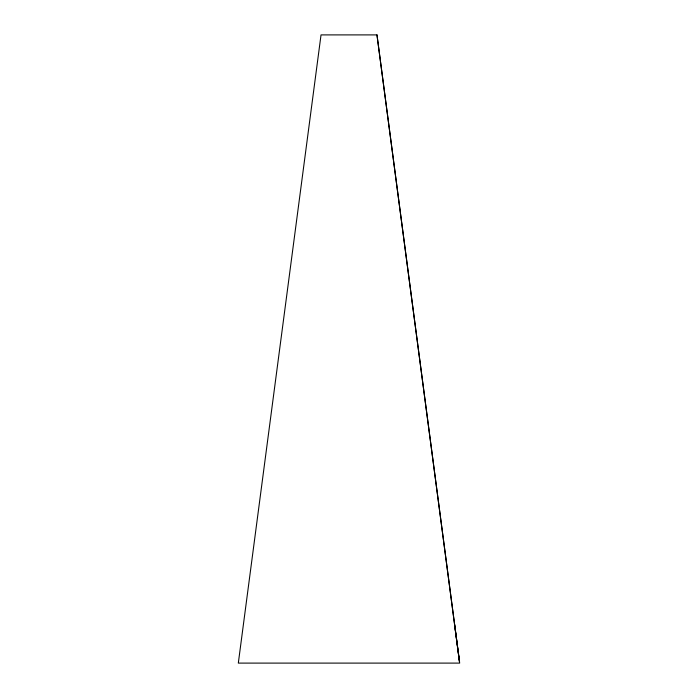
<?xml version="1.0" encoding="UTF-8"?>
<svg xmlns="http://www.w3.org/2000/svg" width="698" height="698" viewBox="0 0 698 698"><rect width="100%" height="100%" fill="white"/><g stroke="black" fill="none" stroke-linecap="round" stroke-linejoin="round"><path stroke-width="1.05" d="M376.972 34.9L321.028 34.9L238.323 663.1L459.677 663.1L376.972 34.9L459.528 662.009L454.607 624.57"/></g></svg>
